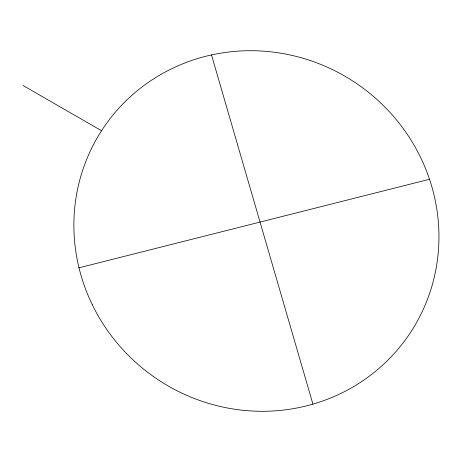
<?xml version="1.0" encoding="UTF-8"?>
<svg xmlns="http://www.w3.org/2000/svg" width="462" height="462" viewBox="0 0 462 462"><rect width="100%" height="100%" fill="white"/><g stroke="black" fill="none" stroke-linecap="round" stroke-linejoin="round"><path stroke-width="0.69" d="M79.002 267.804L429.516 179.268M23.1 85.528L101.542 130.734M211.492 54.932L312.93 404.135M92.244 304.597A184.505 178.28 34.4 0 0 407.611 336.746A184.505 178.28 34.4 0 0 269.392 51.675A184.505 178.28 34.4 0 0 92.244 304.597"/></g></svg>
